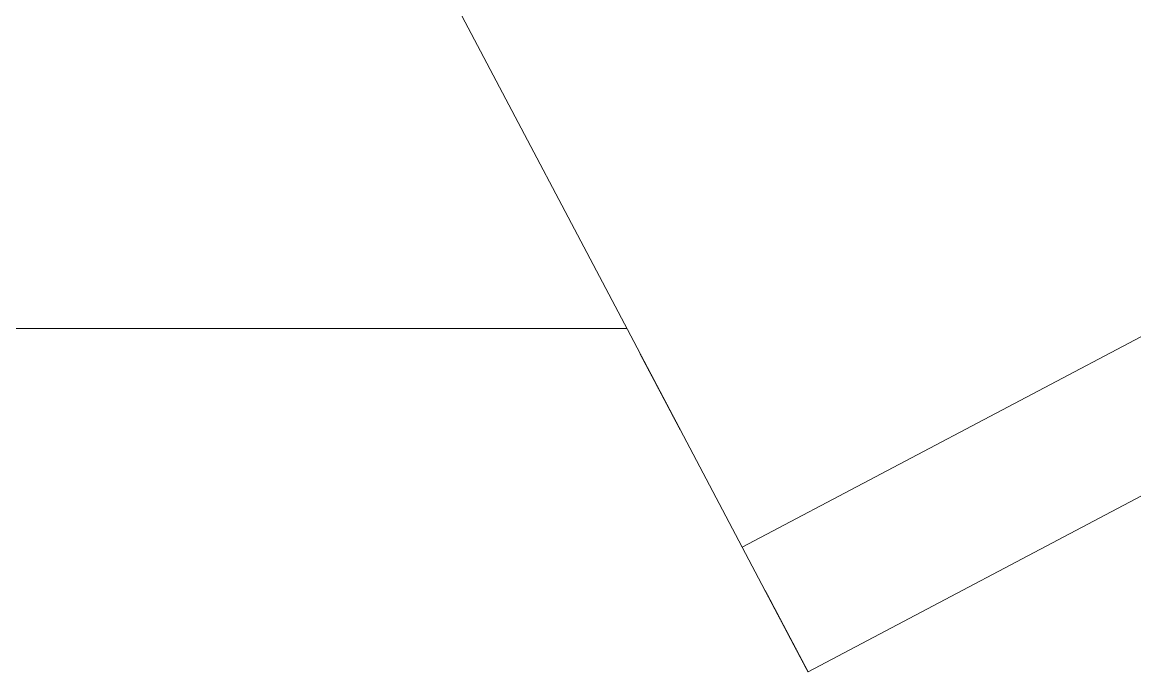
# Model space of a CAD drawing. Header units: millimetres. Extents: x 340455 to 340556, y 7380652 to 7380707.
# Drawn here: x 340484.38 to 340485.597, y 7380684.034 to 7380684.744 of the extents above; entities that cross this region are included whole.
import ezdxf

# ---------------------------------------------------------------- set-up
doc = ezdxf.new("R2010")
doc.units = ezdxf.units.MM
doc.layers.add('Visto', color=144, linetype='Continuous', lineweight=5)

# ---------------------------------------------------------------- blocks, each defined once
blk = doc.blocks.new('SHAPE2DVIEW008')
at = {"color": 0}
for p, q in [((3000, -7085.4), (3000, -4993)), ((3000, -7085.4), (3000, -4993)), ((2972.6, -7099.9), (3370.3, -6889.9)), ((2761.1, -7211.5), (2889.6, -7143.6)), ((2713.1, -7236.8), (2761.1, -7211.5)), ((3140.7, -7930.6), (2761.1, -7211.5)), ((3004.3, -8002.6), (2624.7, -7283.5)), ((3004.3, -8002.6), (2624.7, -7283.5))]:
    blk.add_line(p, q, dxfattribs=at)
for points in [[(2889.6, -7143.6), (2889.7, -7143.6), (2889.7, -7143.6), (2889.8, -7143.6), (2889.8, -7143.5), (2889.9, -7143.5), (2889.9, -7143.5), (2890, -7143.5), (2890, -7143.4), (2890, -7143.4), (2890.1, -7143.4), (2890.1, -7143.4), (2890.2, -7143.4), (2890.2, -7143.3), (2890.3, -7143.3), (2890.3, -7143.3), (2890.4, -7143.3), (2890.4, -7143.2), (2890.4, -7143.2), (2890.5, -7143.2), (2890.5, -7143.2), (2890.6, -7143.1), (2890.6, -7143.1), (2890.7, -7143.1), (2890.7, -7143.1), (2890.8, -7143), (2890.8, -7143), (2890.8, -7143), (2890.9, -7143), (2890.9, -7143), (2891, -7142.9), (2891, -7142.9), (2891.1, -7142.9), (2891.1, -7142.9), (2891.2, -7142.8), (2891.2, -7142.8), (2891.2, -7142.8), (2891.3, -7142.8), (2891.3, -7142.7), (2891.4, -7142.7), (2891.4, -7142.7), (2891.5, -7142.7), (2891.5, -7142.6), (2891.6, -7142.6), (2891.6, -7142.6), (2891.6, -7142.6), (2891.7, -7142.6), (2891.7, -7142.5), (2891.8, -7142.5), (2891.8, -7142.5), (2891.9, -7142.5), (2891.9, -7142.4), (2892, -7142.4), (2892, -7142.4), (2892, -7142.4), (2892.1, -7142.3), (2892.1, -7142.3), (2892.2, -7142.3), (2892.2, -7142.3), (2892.3, -7142.2), (2892.3, -7142.2), (2892.3, -7142.2), (2892.4, -7142.2), (2892.4, -7142.2), (2892.5, -7142.1), (2892.5, -7142.1), (2892.6, -7142.1), (2892.6, -7142.1), (2892.7, -7142), (2892.7, -7142), (2892.8, -7142), (2892.8, -7141.9), (2892.9, -7141.9), (2892.9, -7141.9), (2893, -7141.9), (2893, -7141.8), (2893.1, -7141.8), (2893.2, -7141.8), (2893.2, -7141.8), (2893.3, -7141.7), (2893.3, -7141.7), (2893.4, -7141.7), (2893.4, -7141.6), (2893.5, -7141.6), (2893.5, -7141.6), (2893.6, -7141.6), (2893.6, -7141.5), (2893.7, -7141.5), (2893.7, -7141.5), (2893.8, -7141.4), (2893.8, -7141.4), (2893.9, -7141.4), (2894, -7141.4), (2894, -7141.3), (2894.1, -7141.3), (2894.1, -7141.3), (2894.2, -7141.2), (2894.2, -7141.2), (2894.3, -7141.2), (2894.3, -7141.2), (2894.4, -7141.1), (2894.4, -7141.1), (2894.5, -7141.1), (2894.5, -7141), (2894.6, -7141), (2894.6, -7141), (2894.7, -7141), (2894.8, -7140.9), (2894.8, -7140.9), (2894.9, -7140.9), (2894.9, -7140.8), (2895, -7140.8), (2895, -7140.8), (2895.1, -7140.8), (2895.1, -7140.7), (2895.2, -7140.7), (2895.2, -7140.7), (2895.3, -7140.7), (2895.3, -7140.6), (2895.4, -7140.6), (2895.4, -7140.6), (2895.5, -7140.5), (2895.6, -7140.5), (2895.6, -7140.5), (2895.7, -7140.5), (2895.7, -7140.4), (2895.8, -7140.4), (2895.8, -7140.4), (2895.9, -7140.3), (2895.9, -7140.3), (2896, -7140.3), (2896, -7140.3), (2896.1, -7140.2), (2896.1, -7140.2), (2896.2, -7140.2), (2896.3, -7140.1), (2896.3, -7140.1), (2896.4, -7140.1), (2896.4, -7140), (2896.5, -7140), (2896.6, -7140), (2896.6, -7139.9), (2896.7, -7139.9), (2896.8, -7139.9), (2896.8, -7139.8), (2896.9, -7139.8), (2896.9, -7139.8), (2897, -7139.7), (2897.1, -7139.7), (2897.1, -7139.7), (2897.2, -7139.6), (2897.2, -7139.6), (2897.3, -7139.6), (2897.4, -7139.6), (2897.4, -7139.5), (2897.5, -7139.5), (2897.6, -7139.5), (2897.6, -7139.4), (2897.7, -7139.4), (2897.7, -7139.4), (2897.8, -7139.3), (2897.9, -7139.3), (2897.9, -7139.3), (2898, -7139.2), (2898.1, -7139.2), (2898.1, -7139.2), (2898.2, -7139.1), (2898.2, -7139.1), (2898.3, -7139.1), (2898.4, -7139), (2898.4, -7139), (2898.5, -7139), (2898.6, -7138.9), (2898.6, -7138.9), (2898.7, -7138.9), (2898.7, -7138.8), (2898.8, -7138.8), (2898.9, -7138.8), (2898.9, -7138.7), (2899, -7138.7), (2899, -7138.7), (2899.1, -7138.6), (2899.2, -7138.6), (2899.2, -7138.6), (2899.3, -7138.5), (2899.4, -7138.5), (2899.4, -7138.5), (2899.5, -7138.4), (2899.5, -7138.4), (2899.6, -7138.4), (2899.7, -7138.3), (2899.7, -7138.3), (2899.8, -7138.3), (2899.9, -7138.2), (2899.9, -7138.2), (2900, -7138.2), (2900, -7138.1), (2900.1, -7138.1), (2900.2, -7138.1), (2900.2, -7138), (2900.3, -7138), (2900.4, -7138), (2900.4, -7137.9), (2900.5, -7137.9), (2900.6, -7137.9), (2900.6, -7137.8), (2900.7, -7137.8), (2900.8, -7137.8), (2900.8, -7137.7), (2900.9, -7137.7), (2901, -7137.6), (2901.1, -7137.6), (2901.1, -7137.6), (2901.2, -7137.5), (2901.3, -7137.5), (2901.3, -7137.5), (2901.4, -7137.4), (2901.5, -7137.4), (2901.5, -7137.3), (2901.6, -7137.3), (2901.7, -7137.3), (2901.8, -7137.2), (2901.8, -7137.2), (2901.9, -7137.2), (2902, -7137.1), (2902, -7137.1), (2902.1, -7137.1), (2902.2, -7137), (2902.2, -7137), (2902.3, -7136.9), (2902.4, -7136.9), (2902.5, -7136.9), (2902.5, -7136.8), (2902.6, -7136.8), (2902.7, -7136.8), (2902.7, -7136.7), (2902.8, -7136.7), (2902.9, -7136.6), (2902.9, -7136.6), (2903, -7136.6), (2903.1, -7136.5), (2903.2, -7136.5), (2903.2, -7136.5), (2903.3, -7136.4), (2903.4, -7136.4), (2903.4, -7136.3), (2903.5, -7136.3), (2903.6, -7136.3), (2903.6, -7136.2), (2903.7, -7136.2), (2903.8, -7136.2), (2903.9, -7136.1), (2903.9, -7136.1), (2904, -7136.1), (2904.1, -7136), (2904.1, -7136), (2904.2, -7135.9), (2904.3, -7135.9), (2904.3, -7135.9), (2904.4, -7135.8), (2904.5, -7135.8), (2904.6, -7135.8), (2904.6, -7135.7), (2904.7, -7135.7), (2904.8, -7135.6), (2904.8, -7135.6), (2904.9, -7135.6), (2905, -7135.5), (2905.1, -7135.5), (2905.1, -7135.5), (2905.2, -7135.4), (2905.3, -7135.4), (2905.4, -7135.3), (2905.4, -7135.3), (2905.5, -7135.3), (2905.6, -7135.2), (2905.7, -7135.2), (2905.8, -7135.1), (2905.8, -7135.1), (2905.9, -7135), (2906, -7135), (2906.1, -7135), (2906.1, -7134.9), (2906.2, -7134.9), (2906.3, -7134.8), (2906.4, -7134.8), (2906.5, -7134.8), (2906.5, -7134.7), (2906.6, -7134.7), (2906.7, -7134.6), (2906.8, -7134.6), (2906.8, -7134.6), (2906.9, -7134.5), (2907, -7134.5), (2907.1, -7134.4), (2907.2, -7134.4), (2907.2, -7134.3), (2907.3, -7134.3), (2907.4, -7134.3), (2907.5, -7134.2), (2907.5, -7134.2), (2907.6, -7134.1), (2907.7, -7134.1), (2907.8, -7134.1), (2907.9, -7134), (2907.9, -7134), (2908, -7133.9), (2908.1, -7133.9), (2908.2, -7133.9), (2908.2, -7133.8), (2908.3, -7133.8), (2908.4, -7133.7), (2908.5, -7133.7), (2908.6, -7133.7), (2908.6, -7133.6), (2908.7, -7133.6), (2908.8, -7133.5), (2908.9, -7133.5), (2908.9, -7133.4), (2909, -7133.4), (2909.1, -7133.4), (2909.2, -7133.3), (2909.3, -7133.3), (2909.3, -7133.2), (2909.4, -7133.2), (2909.5, -7133.2), (2909.6, -7133.1), (2909.6, -7133.1), (2909.7, -7133), (2909.8, -7133), (2909.9, -7133), (2910, -7132.9), (2910, -7132.9), (2910.1, -7132.8), (2910.2, -7132.8), (2910.3, -7132.7), (2910.3, -7132.7), (2910.4, -7132.7), (2910.5, -7132.6), (2910.6, -7132.6), (2910.7, -7132.5), (2910.8, -7132.5), (2910.9, -7132.4), (2910.9, -7132.4), (2911, -7132.3), (2911.1, -7132.3), (2911.2, -7132.3), (2911.3, -7132.2), (2911.4, -7132.2), (2911.4, -7132.1), (2911.5, -7132.1), (2911.6, -7132), (2911.7, -7132), (2911.8, -7131.9), (2911.9, -7131.9), (2912, -7131.9), (2912, -7131.8), (2912.1, -7131.8), (2912.2, -7131.7), (2912.3, -7131.7), (2912.4, -7131.6), (2912.5, -7131.6), (2912.6, -7131.5), (2912.6, -7131.5), (2912.7, -7131.4), (2912.8, -7131.4), (2912.9, -7131.4), (2913, -7131.3), (2913.1, -7131.3), (2913.1, -7131.2), (2913.2, -7131.2), (2913.3, -7131.1), (2913.4, -7131.1), (2913.5, -7131), (2913.6, -7131), (2913.7, -7131), (2913.7, -7130.9), (2913.8, -7130.9), (2913.9, -7130.8), (2914, -7130.8), (2914.1, -7130.7), (2914.2, -7130.7), (2914.2, -7130.6), (2914.3, -7130.6), (2914.4, -7130.6), (2914.5, -7130.5), (2914.6, -7130.5), (2914.7, -7130.4), (2914.8, -7130.4), (2914.8, -7130.3), (2914.9, -7130.3), (2915, -7130.2), (2915.1, -7130.2), (2915.2, -7130.2), (2915.3, -7130.1), (2915.3, -7130.1), (2915.4, -7130), (2915.5, -7130), (2915.6, -7129.9), (2915.7, -7129.9), (2915.8, -7129.8), (2915.9, -7129.8), (2915.9, -7129.7), (2916, -7129.7), (2916.1, -7129.7), (2916.2, -7129.6), (2916.3, -7129.6), (2916.4, -7129.5), (2916.5, -7129.5), (2916.6, -7129.4), (2916.7, -7129.4), (2916.8, -7129.3), (2916.9, -7129.3), (2916.9, -7129.2), (2917, -7129.2), (2917.1, -7129.1), (2917.2, -7129.1), (2917.3, -7129), (2917.4, -7129), (2917.5, -7128.9), (2917.6, -7128.9), (2917.7, -7128.8), (2917.8, -7128.8), (2917.9, -7128.7), (2917.9, -7128.7), (2918, -7128.6), (2918.1, -7128.6), (2918.2, -7128.5), (2918.3, -7128.5), (2918.4, -7128.4), (2918.5, -7128.4), (2918.6, -7128.4), (2918.7, -7128.3), (2918.8, -7128.3), (2918.9, -7128.2), (2918.9, -7128.2), (2919, -7128.1), (2919.1, -7128.1), (2919.2, -7128), (2919.3, -7128), (2919.4, -7127.9), (2919.5, -7127.9), (2919.6, -7127.8), (2919.7, -7127.8), (2919.8, -7127.7), (2919.9, -7127.7), (2920, -7127.6), (2920, -7127.6), (2920.1, -7127.5), (2920.2, -7127.5), (2920.3, -7127.4), (2920.4, -7127.4), (2920.5, -7127.3), (2920.6, -7127.3), (2920.7, -7127.2), (2920.8, -7127.2), (2920.9, -7127.2), (2921, -7127.1), (2921, -7127.1), (2921.1, -7127), (2921.2, -7127), (2921.3, -7126.9), (2921.4, -7126.9), (2921.5, -7126.8), (2921.6, -7126.8), (2921.7, -7126.7), (2921.8, -7126.7), (2921.9, -7126.6), (2922, -7126.6), (2922, -7126.5), (2922.1, -7126.5), (2922.2, -7126.4), (2922.3, -7126.4), (2922.4, -7126.3), (2922.5, -7126.3), (2922.6, -7126.2), (2922.7, -7126.2), (2922.8, -7126.1), (2922.9, -7126.1), (2923, -7126), (2923.1, -7126), (2923.2, -7125.9), (2923.3, -7125.9), (2923.4, -7125.8), (2923.5, -7125.8), (2923.6, -7125.7), (2923.7, -7125.7), (2923.8, -7125.6), (2923.9, -7125.6), (2924, -7125.5), (2924.1, -7125.5), (2924.2, -7125.4), (2924.3, -7125.3), (2924.4, -7125.3), (2924.5, -7125.2), (2924.6, -7125.2), (2924.7, -7125.1), (2924.8, -7125.1), (2924.9, -7125), (2925, -7125), (2925.1, -7124.9), (2925.1, -7124.9), (2925.2, -7124.8), (2925.3, -7124.8), (2925.4, -7124.7), (2925.5, -7124.7), (2925.6, -7124.6), (2925.7, -7124.6), (2925.8, -7124.5), (2925.9, -7124.5), (2926, -7124.4), (2926.1, -7124.4), (2926.2, -7124.3), (2926.3, -7124.3), (2926.4, -7124.2), (2926.5, -7124.2), (2926.6, -7124.1), (2926.7, -7124.1), (2926.8, -7124), (2926.9, -7124), (2927, -7123.9), (2927.1, -7123.9), (2927.2, -7123.8), (2927.3, -7123.8), (2927.4, -7123.7), (2927.5, -7123.7), (2927.6, -7123.6), (2927.7, -7123.6), (2927.8, -7123.5), (2927.9, -7123.5), (2928, -7123.4), (2928.1, -7123.4), (2928.2, -7123.3), (2928.2, -7123.3), (2928.3, -7123.2), (2928.4, -7123.2), (2928.5, -7123.1), (2928.6, -7123), (2928.7, -7123), (2928.8, -7122.9), (2928.9, -7122.9), (2929, -7122.8), (2929.1, -7122.8), (2929.3, -7122.7), (2929.4, -7122.7), (2929.5, -7122.6), (2929.6, -7122.6), (2929.7, -7122.5), (2929.8, -7122.5), (2929.9, -7122.4), (2930, -7122.3), (2930.1, -7122.3), (2930.2, -7122.2), (2930.3, -7122.2), (2930.4, -7122.1), (2930.5, -7122.1), (2930.6, -7122), (2930.7, -7122), (2930.8, -7121.9), (2930.9, -7121.9), (2931, -7121.8), (2931.1, -7121.8), (2931.2, -7121.7), (2931.3, -7121.6), (2931.4, -7121.6), (2931.5, -7121.5), (2931.6, -7121.5), (2931.7, -7121.4), (2931.8, -7121.4), (2931.9, -7121.3), (2932, -7121.3), (2932.1, -7121.2), (2932.2, -7121.2), (2932.3, -7121.1), (2932.4, -7121.1), (2932.5, -7121), (2932.6, -7121), (2932.7, -7120.9), (2932.8, -7120.8), (2932.9, -7120.8), (2933, -7120.7), (2933.1, -7120.7), (2933.2, -7120.6), (2933.3, -7120.6), (2933.4, -7120.5), (2933.5, -7120.5), (2933.6, -7120.4), (2933.7, -7120.4), (2933.8, -7120.3), (2933.9, -7120.3), (2934, -7120.2), (2934.1, -7120.1), (2934.2, -7120.1), (2934.3, -7120), (2934.4, -7120), (2934.5, -7119.9), (2934.6, -7119.9), (2934.7, -7119.8), (2934.8, -7119.8), (2935, -7119.7), (2935.1, -7119.7), (2935.2, -7119.6), (2935.3, -7119.6), (2935.4, -7119.5), (2935.5, -7119.4), (2935.6, -7119.4), (2935.7, -7119.3), (2935.8, -7119.3), (2935.9, -7119.2), (2936, -7119.2), (2936.1, -7119.1), (2936.2, -7119.1), (2936.3, -7119), (2936.4, -7118.9), (2936.5, -7118.9), (2936.6, -7118.8), (2936.7, -7118.8), (2936.8, -7118.7), (2936.9, -7118.7), (2937.1, -7118.6), (2937.2, -7118.5), (2937.3, -7118.5), (2937.4, -7118.4), (2937.5, -7118.4), (2937.6, -7118.3), (2937.7, -7118.3), (2937.8, -7118.2), (2937.9, -7118.2), (2938, -7118.1), (2938.1, -7118), (2938.2, -7118), (2938.3, -7117.9), (2938.4, -7117.9), (2938.5, -7117.8), (2938.6, -7117.8), (2938.8, -7117.7), (2938.9, -7117.7), (2939, -7117.6), (2939.1, -7117.5), (2939.2, -7117.5), (2939.3, -7117.4), (2939.4, -7117.4), (2939.5, -7117.3), (2939.6, -7117.3), (2939.7, -7117.2), (2939.8, -7117.1), (2939.9, -7117.1), (2940, -7117), (2940.1, -7117), (2940.2, -7116.9), (2940.3, -7116.9), (2940.4, -7116.8), (2940.6, -7116.8), (2940.7, -7116.7), (2940.8, -7116.6), (2940.9, -7116.6), (2941, -7116.5), (2941.1, -7116.5), (2941.2, -7116.4), (2941.3, -7116.4), (2941.4, -7116.3), (2941.5, -7116.3), (2941.6, -7116.2), (2941.7, -7116.1), (2941.8, -7116.1), (2941.9, -7116), (2942, -7116), (2942.1, -7115.9), (2942.2, -7115.9), (2942.4, -7115.8), (2942.5, -7115.8), (2942.6, -7115.7), (2942.7, -7115.6), (2942.8, -7115.6), (2942.9, -7115.5), (2943, -7115.5), (2943.1, -7115.4), (2943.2, -7115.3), (2943.3, -7115.3), (2943.4, -7115.2), (2943.6, -7115.2), (2943.7, -7115.1), (2943.8, -7115.1), (2943.9, -7115), (2944, -7114.9), (2944.1, -7114.9), (2944.2, -7114.8), (2944.3, -7114.8), (2944.4, -7114.7), (2944.5, -7114.7), (2944.6, -7114.6), (2944.8, -7114.5), (2944.9, -7114.5), (2945, -7114.4), (2945.1, -7114.4), (2945.2, -7114.3), (2945.3, -7114.2), (2945.4, -7114.2), (2945.5, -7114.1), (2945.6, -7114.1), (2945.7, -7114), (2945.9, -7114), (2946, -7113.9), (2946.1, -7113.8), (2946.2, -7113.8), (2946.3, -7113.7), (2946.4, -7113.7), (2946.5, -7113.6), (2946.6, -7113.6), (2946.7, -7113.5), (2946.8, -7113.4), (2946.9, -7113.4), (2947.1, -7113.3), (2947.2, -7113.3), (2947.3, -7113.2), (2947.4, -7113.2), (2947.5, -7113.1), (2947.6, -7113), (2947.7, -7113), (2947.8, -7112.9), (2947.9, -7112.9), (2948, -7112.8), (2948.1, -7112.7), (2948.3, -7112.7), (2948.4, -7112.6), (2948.5, -7112.6), (2948.6, -7112.5), (2948.7, -7112.5), (2948.8, -7112.4), (2948.9, -7112.3), (2949, -7112.3), (2949.1, -7112.2), (2949.2, -7112.2), (2949.4, -7112.1), (2949.5, -7112.1), (2949.6, -7112), (2949.7, -7111.9), (2949.8, -7111.9), (2949.9, -7111.8), (2950, -7111.8), (2950.1, -7111.7), (2950.2, -7111.6), (2950.3, -7111.6), (2950.5, -7111.5), (2950.6, -7111.5), (2950.7, -7111.4), (2950.8, -7111.4), (2950.9, -7111.3), (2951, -7111.2), (2951.1, -7111.2), (2951.2, -7111.1), (2951.4, -7111.1), (2951.5, -7111), (2951.6, -7110.9), (2951.7, -7110.9), (2951.8, -7110.8), (2951.9, -7110.8), (2952, -7110.7), (2952.1, -7110.6), (2952.3, -7110.6), (2952.4, -7110.5), (2952.5, -7110.5), (2952.6, -7110.4), (2952.7, -7110.3), (2952.8, -7110.3), (2952.9, -7110.2), (2953, -7110.2), (2953.1, -7110.1), (2953.3, -7110.1), (2953.4, -7110), (2953.5, -7109.9), (2953.6, -7109.9), (2953.7, -7109.8), (2953.8, -7109.8), (2953.9, -7109.7), (2954, -7109.6), (2954.2, -7109.6), (2954.3, -7109.5), (2954.4, -7109.5), (2954.5, -7109.4), (2954.6, -7109.3), (2954.7, -7109.3), (2954.8, -7109.2), (2954.9, -7109.2), (2955.1, -7109.1), (2955.2, -7109), (2955.3, -7109), (2955.4, -7108.9), (2955.5, -7108.9), (2955.6, -7108.8), (2955.7, -7108.8), (2955.8, -7108.7), (2955.9, -7108.6), (2956.1, -7108.6), (2956.2, -7108.5), (2956.3, -7108.5), (2956.4, -7108.4), (2956.5, -7108.3), (2956.6, -7108.3), (2956.7, -7108.2), (2956.8, -7108.2), (2957, -7108.1), (2957.1, -7108), (2957.2, -7108), (2957.3, -7107.9), (2957.4, -7107.9), (2957.5, -7107.8), (2957.6, -7107.7), (2957.7, -7107.7), (2957.9, -7107.6), (2958, -7107.6), (2958.1, -7107.5), (2958.2, -7107.4), (2958.3, -7107.4), (2958.4, -7107.3), (2958.5, -7107.3), (2958.7, -7107.2), (2958.8, -7107.1), (2958.9, -7107.1), (2959, -7107), (2959.1, -7107), (2959.2, -7106.9), (2959.3, -7106.8), (2959.4, -7106.8), (2959.6, -7106.7), (2959.7, -7106.7), (2959.8, -7106.6), (2959.9, -7106.5), (2960, -7106.5), (2960.1, -7106.4), (2960.2, -7106.4), (2960.4, -7106.3), (2960.5, -7106.2), (2960.6, -7106.2), (2960.7, -7106.1), (2960.8, -7106.1), (2960.9, -7106), (2961, -7105.9), (2961.2, -7105.9), (2961.3, -7105.8), (2961.4, -7105.8), (2961.5, -7105.7), (2961.6, -7105.6), (2961.7, -7105.6), (2961.8, -7105.5), (2962, -7105.5), (2962.1, -7105.4), (2962.2, -7105.3), (2962.3, -7105.3), (2962.4, -7105.2), (2962.5, -7105.2), (2962.6, -7105.1), (2962.7, -7105), (2962.9, -7105), (2963, -7104.9), (2963.1, -7104.9), (2963.2, -7104.8), (2963.3, -7104.7), (2963.4, -7104.7), (2963.5, -7104.6), (2963.7, -7104.6), (2963.8, -7104.5), (2963.9, -7104.4), (2964, -7104.4), (2964.1, -7104.3), (2964.2, -7104.3), (2964.3, -7104.2), (2964.5, -7104.1), (2964.6, -7104.1), (2964.7, -7104), (2964.8, -7104), (2964.9, -7103.9), (2965, -7103.8), (2965.1, -7103.8), (2965.2, -7103.7), (2965.4, -7103.7), (2965.5, -7103.6), (2965.6, -7103.5), (2965.7, -7103.5), (2965.8, -7103.4), (2965.9, -7103.4), (2966.1, -7103.3), (2966.2, -7103.2), (2966.3, -7103.2), (2966.4, -7103.1), (2966.5, -7103.1), (2966.6, -7103), (2966.7, -7102.9), (2966.9, -7102.9), (2967, -7102.8), (2967.1, -7102.8), (2967.2, -7102.7), (2967.3, -7102.6), (2967.4, -7102.6), (2967.5, -7102.5), (2967.7, -7102.5), (2967.8, -7102.4), (2967.9, -7102.3), (2968, -7102.3), (2968.1, -7102.2), (2968.2, -7102.1), (2968.3, -7102.1), (2968.5, -7102), (2968.6, -7102), (2968.7, -7101.9), (2968.8, -7101.8), (2968.9, -7101.8), (2969, -7101.7), (2969.1, -7101.7), (2969.3, -7101.6), (2969.4, -7101.5), (2969.5, -7101.5), (2969.6, -7101.4), (2969.7, -7101.4), (2969.8, -7101.3), (2969.9, -7101.2), (2970.1, -7101.2), (2970.2, -7101.1), (2970.3, -7101.1), (2970.4, -7101), (2970.5, -7100.9), (2970.6, -7100.9), (2970.7, -7100.8), (2970.9, -7100.8), (2971, -7100.7), (2971.1, -7100.6), (2971.2, -7100.6), (2971.3, -7100.5), (2971.4, -7100.5), (2971.5, -7100.4), (2971.7, -7100.3), (2971.8, -7100.3), (2971.9, -7100.2), (2972, -7100.2), (2972.1, -7100.1), (2972.2, -7100), (2972.4, -7100), (2972.5, -7099.9), (2972.6, -7099.9)], [(2624.7, -7283.5), (2624.7, -7283.5), (2624.7, -7283.5), (2624.7, -7283.5), (2624.7, -7283.5), (2624.7, -7283.5), (2624.7, -7283.5), (2624.7, -7283.5), (2624.7, -7283.5), (2624.8, -7283.5), (2624.8, -7283.5), (2624.8, -7283.4), (2624.8, -7283.4), (2624.8, -7283.4), (2624.8, -7283.4), (2624.8, -7283.4), (2624.8, -7283.4), (2624.8, -7283.4), (2624.8, -7283.4), (2624.8, -7283.4), (2624.8, -7283.4), (2624.8, -7283.4), (2624.9, -7283.4), (2624.9, -7283.4), (2624.9, -7283.4), (2624.9, -7283.4), (2624.9, -7283.4), (2624.9, -7283.4), (2624.9, -7283.4), (2624.9, -7283.4), (2624.9, -7283.4), (2624.9, -7283.4), (2624.9, -7283.4), (2624.9, -7283.4), (2624.9, -7283.4), (2625, -7283.3), (2625, -7283.3), (2625, -7283.3), (2625, -7283.3), (2625, -7283.3), (2625, -7283.3), (2625, -7283.3), (2625, -7283.3), (2625, -7283.3), (2625, -7283.3), (2625, -7283.3), (2625, -7283.3), (2625.1, -7283.3), (2625.1, -7283.3), (2625.1, -7283.3), (2625.1, -7283.3), (2625.1, -7283.3), (2625.1, -7283.3), (2625.1, -7283.3), (2625.1, -7283.3), (2625.1, -7283.3), (2625.1, -7283.3), (2625.1, -7283.3), (2625.1, -7283.3), (2625.1, -7283.2), (2625.2, -7283.2), (2625.2, -7283.2), (2625.2, -7283.2), (2625.2, -7283.2), (2625.2, -7283.2), (2625.2, -7283.2), (2625.2, -7283.2), (2625.2, -7283.2), (2625.2, -7283.2), (2625.2, -7283.2), (2625.2, -7283.2), (2625.2, -7283.2), (2625.3, -7283.2), (2625.3, -7283.2), (2625.3, -7283.2), (2625.3, -7283.2), (2625.3, -7283.1), (2625.4, -7283.1), (2625.4, -7283.1), (2625.4, -7283.1), (2625.4, -7283.1), (2625.5, -7283.1), (2625.5, -7283.1), (2625.5, -7283.1), (2625.5, -7283), (2625.6, -7283), (2625.6, -7283), (2625.6, -7283), (2625.6, -7283), (2625.6, -7283), (2625.7, -7283), (2625.7, -7283), (2625.7, -7282.9), (2625.7, -7282.9), (2625.8, -7282.9), (2625.8, -7282.9), (2625.8, -7282.9), (2625.8, -7282.9), (2625.9, -7282.9), (2625.9, -7282.9), (2625.9, -7282.8), (2625.9, -7282.8), (2626, -7282.8), (2626, -7282.8), (2626, -7282.8), (2626, -7282.8), (2626, -7282.8), (2626.1, -7282.8), (2626.1, -7282.7), (2626.1, -7282.7), (2626.1, -7282.7), (2626.2, -7282.7), (2626.2, -7282.7), (2626.2, -7282.7), (2626.2, -7282.7), (2626.3, -7282.7), (2626.3, -7282.7), (2626.3, -7282.6), (2626.3, -7282.6), (2626.3, -7282.6), (2626.4, -7282.6), (2626.4, -7282.6), (2626.4, -7282.6), (2626.4, -7282.6), (2626.5, -7282.6), (2626.5, -7282.5), (2626.5, -7282.5), (2626.5, -7282.5), (2626.6, -7282.5), (2626.6, -7282.5), (2626.6, -7282.5), (2626.6, -7282.5), (2626.6, -7282.5), (2626.7, -7282.4), (2626.7, -7282.4), (2626.7, -7282.4), (2626.7, -7282.4), (2626.8, -7282.4), (2626.8, -7282.4), (2626.8, -7282.4), (2626.8, -7282.4), (2626.9, -7282.3), (2626.9, -7282.3), (2626.9, -7282.3), (2626.9, -7282.3), (2627, -7282.3), (2627, -7282.3), (2627.1, -7282.2), (2627.1, -7282.2), (2627.1, -7282.2), (2627.2, -7282.2), (2627.2, -7282.2), (2627.3, -7282.1), (2627.3, -7282.1), (2627.3, -7282.1), (2627.4, -7282.1), (2627.4, -7282.1), (2627.4, -7282), (2627.5, -7282), (2627.5, -7282), (2627.6, -7282), (2627.6, -7282), (2627.6, -7281.9), (2627.7, -7281.9), (2627.7, -7281.9), (2627.8, -7281.9), (2627.8, -7281.9), (2627.8, -7281.8), (2627.9, -7281.8), (2627.9, -7281.8), (2627.9, -7281.8), (2628, -7281.8), (2628, -7281.7), (2628.1, -7281.7), (2628.1, -7281.7), (2628.1, -7281.7), (2628.2, -7281.6), (2628.2, -7281.6), (2628.3, -7281.6), (2628.3, -7281.6), (2628.3, -7281.6), (2628.4, -7281.5), (2628.4, -7281.5), (2628.4, -7281.5), (2628.5, -7281.5), (2628.5, -7281.5), (2628.6, -7281.4), (2628.6, -7281.4), (2628.6, -7281.4), (2628.7, -7281.4), (2628.7, -7281.4), (2628.8, -7281.3), (2628.8, -7281.3), (2628.8, -7281.3), (2628.9, -7281.3), (2628.9, -7281.3), (2628.9, -7281.2), (2629, -7281.2), (2629, -7281.2), (2629.1, -7281.2), (2629.1, -7281.2), (2629.1, -7281.1), (2629.2, -7281.1), (2629.2, -7281.1), (2629.3, -7281.1), (2629.3, -7281.1), (2629.3, -7281), (2629.4, -7281), (2629.4, -7281), (2629.4, -7281), (2629.5, -7281), (2629.5, -7280.9), (2629.6, -7280.9), (2629.6, -7280.9), (2629.6, -7280.9), (2629.7, -7280.9), (2629.7, -7280.8), (2629.8, -7280.8), (2629.8, -7280.8), (2629.9, -7280.7), (2630, -7280.7), (2630, -7280.7), (2630.1, -7280.7), (2630.1, -7280.6), (2630.2, -7280.6), (2630.2, -7280.6), (2630.3, -7280.5), (2630.3, -7280.5), (2630.4, -7280.5), (2630.4, -7280.5), (2630.5, -7280.4), (2630.5, -7280.4), (2630.6, -7280.4), (2630.6, -7280.3), (2630.7, -7280.3), (2630.7, -7280.3), (2630.8, -7280.3), (2630.9, -7280.2), (2630.9, -7280.2), (2631, -7280.2), (2631, -7280.2), (2631.1, -7280.1), (2631.1, -7280.1), (2631.2, -7280.1), (2631.2, -7280), (2631.3, -7280), (2631.3, -7280), (2631.4, -7280), (2631.4, -7279.9), (2631.5, -7279.9), (2631.5, -7279.9), (2631.6, -7279.8), (2631.7, -7279.8), (2631.7, -7279.8), (2631.8, -7279.8), (2631.8, -7279.7), (2631.9, -7279.7), (2631.9, -7279.7), (2632, -7279.6), (2632, -7279.6), (2632.1, -7279.6), (2632.1, -7279.6), (2632.2, -7279.5), (2632.2, -7279.5), (2632.3, -7279.5), (2632.3, -7279.5), (2632.4, -7279.4), (2632.4, -7279.4), (2632.5, -7279.4), (2632.6, -7279.3), (2632.6, -7279.3), (2632.7, -7279.3), (2632.7, -7279.3), (2632.8, -7279.2), (2632.8, -7279.2), (2632.9, -7279.2), (2632.9, -7279.1), (2633, -7279.1), (2633, -7279.1), (2633.1, -7279.1), (2633.1, -7279), (2633.2, -7279), (2633.2, -7279), (2633.3, -7278.9), (2633.4, -7278.9), (2633.4, -7278.9), (2633.5, -7278.9), (2633.5, -7278.8), (2633.6, -7278.8), (2633.7, -7278.8), (2633.7, -7278.7), (2633.8, -7278.7), (2633.9, -7278.6), (2633.9, -7278.6), (2634, -7278.6), (2634.1, -7278.5), (2634.1, -7278.5), (2634.2, -7278.5), (2634.3, -7278.4), (2634.3, -7278.4), (2634.4, -7278.4), (2634.5, -7278.3), (2634.5, -7278.3), (2634.6, -7278.3), (2634.7, -7278.2), (2634.7, -7278.2), (2634.8, -7278.2), (2634.9, -7278.1), (2634.9, -7278.1), (2635, -7278), (2635.1, -7278), (2635.1, -7278), (2635.2, -7277.9), (2635.3, -7277.9), (2635.3, -7277.9), (2635.4, -7277.8), (2635.5, -7277.8), (2635.5, -7277.8), (2635.6, -7277.7), (2635.7, -7277.7), (2635.7, -7277.7), (2635.8, -7277.6), (2635.9, -7277.6), (2635.9, -7277.5), (2636, -7277.5), (2636.1, -7277.5), (2636.1, -7277.4), (2636.2, -7277.4), (2636.3, -7277.4), (2636.3, -7277.3), (2636.4, -7277.3), (2636.5, -7277.3), (2636.6, -7277.2), (2636.6, -7277.2), (2636.7, -7277.2), (2636.8, -7277.1), (2636.8, -7277.1), (2636.9, -7277.1), (2637, -7277), (2637, -7277), (2637.1, -7276.9), (2637.2, -7276.9), (2637.2, -7276.9), (2637.3, -7276.8), (2637.4, -7276.8), (2637.4, -7276.8), (2637.5, -7276.7), (2637.6, -7276.7), (2637.6, -7276.7), (2637.7, -7276.6), (2637.8, -7276.6), (2637.8, -7276.6), (2637.9, -7276.5), (2638, -7276.5), (2638, -7276.4), (2638.1, -7276.4), (2638.2, -7276.4), (2638.2, -7276.3), (2638.3, -7276.3), (2638.4, -7276.3), (2638.5, -7276.2), (2638.5, -7276.2), (2638.6, -7276.1), (2638.7, -7276.1), (2638.8, -7276), (2638.9, -7276), (2639, -7276), (2639, -7275.9), (2639.1, -7275.9), (2639.2, -7275.8), (2639.3, -7275.8), (2639.4, -7275.7), (2639.4, -7275.7), (2639.5, -7275.7), (2639.6, -7275.6), (2639.7, -7275.6), (2639.8, -7275.5), (2639.8, -7275.5), (2639.9, -7275.5), (2640, -7275.4), (2640.1, -7275.4), (2640.2, -7275.3), (2640.2, -7275.3), (2640.3, -7275.2), (2640.4, -7275.2), (2640.5, -7275.2), (2640.6, -7275.1), (2640.6, -7275.1), (2640.7, -7275), (2640.8, -7275), (2640.9, -7274.9), (2641, -7274.9), (2641, -7274.9), (2641.1, -7274.8), (2641.2, -7274.8), (2641.3, -7274.7), (2641.4, -7274.7), (2641.4, -7274.6), (2641.5, -7274.6), (2641.6, -7274.6), (2641.7, -7274.5), (2641.8, -7274.5), (2641.8, -7274.4), (2641.9, -7274.4), (2642, -7274.3), (2642.1, -7274.3), (2642.2, -7274.3), (2642.2, -7274.2), (2642.3, -7274.2), (2642.4, -7274.1), (2642.5, -7274.1), (2642.6, -7274.1), (2642.6, -7274), (2642.7, -7274), (2642.8, -7273.9), (2642.9, -7273.9), (2643, -7273.8), (2643, -7273.8), (2643.1, -7273.8), (2643.2, -7273.7), (2643.3, -7273.7), (2643.4, -7273.6), (2643.5, -7273.6), (2643.5, -7273.5), (2643.6, -7273.5), (2643.7, -7273.5), (2643.8, -7273.4), (2643.9, -7273.4), (2643.9, -7273.3), (2644, -7273.3), (2644.1, -7273.2), (2644.2, -7273.2), (2644.3, -7273.1), (2644.4, -7273.1), (2644.5, -7273), (2644.6, -7273), (2644.7, -7272.9), (2644.8, -7272.9), (2644.9, -7272.8), (2644.9, -7272.8), (2645, -7272.7), (2645.1, -7272.7), (2645.2, -7272.7), (2645.3, -7272.6), (2645.4, -7272.6), (2645.5, -7272.5), (2645.6, -7272.5), (2645.7, -7272.4), (2645.8, -7272.4), (2645.9, -7272.3), (2646, -7272.3), (2646.1, -7272.2), (2646.1, -7272.2), (2646.2, -7272.1), (2646.3, -7272.1), (2646.4, -7272), (2646.5, -7272), (2646.6, -7271.9), (2646.7, -7271.9), (2646.8, -7271.8), (2646.9, -7271.8), (2647, -7271.7), (2647.1, -7271.7), (2647.2, -7271.6), (2647.3, -7271.6), (2647.3, -7271.5), (2647.4, -7271.5), (2647.5, -7271.4), (2647.6, -7271.4), (2647.7, -7271.3), (2647.8, -7271.3), (2647.9, -7271.2), (2648, -7271.2), (2648.1, -7271.1), (2648.2, -7271.1), (2648.3, -7271), (2648.4, -7271), (2648.5, -7270.9), (2648.6, -7270.9), (2648.6, -7270.8), (2648.7, -7270.8), (2648.8, -7270.7), (2648.9, -7270.7), (2649, -7270.6), (2649.1, -7270.6), (2649.2, -7270.6), (2649.3, -7270.5), (2649.4, -7270.5), (2649.5, -7270.4), (2649.6, -7270.4), (2649.7, -7270.3), (2649.8, -7270.3), (2649.8, -7270.2), (2649.9, -7270.2), (2650, -7270.1), (2650.1, -7270.1), (2650.2, -7270), (2650.3, -7270), (2650.4, -7269.9), (2650.5, -7269.9), (2650.6, -7269.8), (2650.7, -7269.8), (2650.8, -7269.7), (2650.9, -7269.7), (2651, -7269.6), (2651.1, -7269.5), (2651.2, -7269.5), (2651.3, -7269.4), (2651.4, -7269.4), (2651.5, -7269.3), (2651.6, -7269.3), (2651.7, -7269.2), (2651.8, -7269.2), (2651.9, -7269.1), (2652, -7269.1), (2652.1, -7269), (2652.2, -7268.9), (2652.3, -7268.9), (2652.5, -7268.8), (2652.6, -7268.8), (2652.7, -7268.7), (2652.8, -7268.7), (2652.9, -7268.6), (2653, -7268.6), (2653.1, -7268.5), (2653.2, -7268.5), (2653.3, -7268.4), (2653.4, -7268.3), (2653.5, -7268.3), (2653.6, -7268.2), (2653.7, -7268.2), (2653.8, -7268.1), (2653.9, -7268.1), (2654, -7268), (2654.1, -7268), (2654.2, -7267.9), (2654.3, -7267.9), (2654.4, -7267.8), (2654.5, -7267.7), (2654.6, -7267.7), (2654.7, -7267.6), (2654.8, -7267.6), (2654.9, -7267.5), (2655, -7267.5), (2655.1, -7267.4), (2655.2, -7267.4), (2655.3, -7267.3), (2655.5, -7267.3), (2655.6, -7267.2), (2655.7, -7267.1), (2655.8, -7267.1), (2655.9, -7267), (2656, -7267), (2656.1, -7266.9), (2656.2, -7266.9), (2656.3, -7266.8), (2656.4, -7266.8), (2656.5, -7266.7), (2656.6, -7266.7), (2656.7, -7266.6), (2656.8, -7266.5), (2656.9, -7266.5), (2657, -7266.4), (2657.1, -7266.4), (2657.2, -7266.3), (2657.3, -7266.3), (2657.4, -7266.2), (2657.5, -7266.2), (2657.6, -7266.1), (2657.7, -7266), (2657.8, -7266), (2657.9, -7265.9), (2658, -7265.9), (2658.2, -7265.8), (2658.3, -7265.8), (2658.4, -7265.7), (2658.5, -7265.6), (2658.6, -7265.6), (2658.7, -7265.5), (2658.8, -7265.5), (2659, -7265.4), (2659.1, -7265.3), (2659.2, -7265.3), (2659.3, -7265.2), (2659.4, -7265.2), (2659.5, -7265.1), (2659.6, -7265), (2659.7, -7265), (2659.9, -7264.9), (2660, -7264.9), (2660.1, -7264.8), (2660.2, -7264.7), (2660.3, -7264.7), (2660.4, -7264.6), (2660.5, -7264.6), (2660.7, -7264.5), (2660.8, -7264.4), (2660.9, -7264.4), (2661, -7264.3), (2661.1, -7264.3), (2661.2, -7264.2), (2661.3, -7264.1), (2661.4, -7264.1), (2661.6, -7264), (2661.7, -7264), (2661.8, -7263.9), (2661.9, -7263.8), (2662, -7263.8), (2662.1, -7263.7), (2662.2, -7263.7), (2662.3, -7263.6), (2662.5, -7263.6), (2662.6, -7263.5), (2662.7, -7263.4), (2662.8, -7263.4), (2662.9, -7263.3), (2663, -7263.3), (2663.1, -7263.2), (2663.3, -7263.1), (2663.4, -7263.1), (2663.5, -7263), (2663.6, -7263), (2663.7, -7262.9), (2663.8, -7262.8), (2663.9, -7262.8), (2664, -7262.7), (2664.2, -7262.7), (2664.3, -7262.6), (2664.4, -7262.5), (2664.5, -7262.5), (2664.6, -7262.4), (2664.7, -7262.4), (2664.8, -7262.3), (2665, -7262.2), (2665.1, -7262.2), (2665.2, -7262.1), (2665.3, -7262.1), (2665.4, -7262), (2665.5, -7261.9), (2665.6, -7261.9), (2665.7, -7261.8), (2665.9, -7261.8), (2666, -7261.7), (2666.1, -7261.6), (2666.2, -7261.6), (2666.3, -7261.5), (2666.5, -7261.4), (2666.6, -7261.4), (2666.7, -7261.3), (2666.8, -7261.3), (2666.9, -7261.2), (2667.1, -7261.1), (2667.2, -7261.1), (2667.3, -7261), (2667.4, -7260.9), (2667.5, -7260.9), (2667.7, -7260.8), (2667.8, -7260.7), (2667.9, -7260.7), (2668, -7260.6), (2668.2, -7260.5), (2668.3, -7260.5), (2668.4, -7260.4), (2668.5, -7260.4), (2668.6, -7260.3), (2668.8, -7260.2), (2668.9, -7260.2), (2669, -7260.1), (2669.1, -7260), (2669.2, -7260), (2669.4, -7259.9), (2669.5, -7259.8), (2669.6, -7259.8), (2669.7, -7259.7), (2669.9, -7259.6), (2670, -7259.6), (2670.1, -7259.5), (2670.2, -7259.5), (2670.3, -7259.4), (2670.5, -7259.3), (2670.6, -7259.3), (2670.7, -7259.2), (2670.8, -7259.1), (2670.9, -7259.1), (2671.1, -7259), (2671.2, -7258.9), (2671.3, -7258.9), (2671.4, -7258.8), (2671.6, -7258.8), (2671.7, -7258.7), (2671.8, -7258.6), (2671.9, -7258.6), (2672, -7258.5), (2672.2, -7258.4), (2672.3, -7258.4), (2672.4, -7258.3), (2672.5, -7258.2), (2672.6, -7258.2), (2672.8, -7258.1), (2672.9, -7258), (2673, -7258), (2673.1, -7257.9), (2673.3, -7257.9), (2673.4, -7257.8), (2673.5, -7257.7), (2673.6, -7257.7), (2673.7, -7257.6), (2673.9, -7257.5), (2674, -7257.5), (2674.1, -7257.4), (2674.2, -7257.3), (2674.4, -7257.3), (2674.5, -7257.2), (2674.6, -7257.1), (2674.7, -7257.1), (2674.8, -7257), (2675, -7256.9), (2675.1, -7256.9), (2675.2, -7256.8), (2675.4, -7256.7), (2675.5, -7256.7), (2675.6, -7256.6), (2675.7, -7256.5), (2675.9, -7256.5), (2676, -7256.4), (2676.1, -7256.3), (2676.3, -7256.3), (2676.4, -7256.2), (2676.5, -7256.1), (2676.6, -7256.1), (2676.8, -7256), (2676.9, -7255.9), (2677, -7255.9), (2677.1, -7255.8), (2677.3, -7255.7), (2677.4, -7255.7), (2677.5, -7255.6), (2677.7, -7255.5), (2677.8, -7255.5), (2677.9, -7255.4), (2678, -7255.3), (2678.2, -7255.3), (2678.3, -7255.2), (2678.4, -7255.1), (2678.6, -7255.1), (2678.7, -7255), (2678.8, -7254.9), (2678.9, -7254.8), (2679.1, -7254.8), (2679.2, -7254.7), (2679.3, -7254.6), (2679.5, -7254.6), (2679.6, -7254.5), (2679.7, -7254.4), (2679.8, -7254.4), (2680, -7254.3), (2680.1, -7254.2), (2680.2, -7254.2), (2680.4, -7254.1), (2680.5, -7254), (2680.6, -7254), (2680.7, -7253.9), (2680.9, -7253.8), (2681, -7253.8), (2681.1, -7253.7), (2681.3, -7253.6), (2681.4, -7253.6), (2681.5, -7253.5), (2681.6, -7253.4), (2681.8, -7253.4), (2681.9, -7253.3), (2682, -7253.2), (2682.2, -7253.2), (2682.3, -7253.1), (2682.4, -7253), (2682.5, -7253), (2682.7, -7252.9), (2682.8, -7252.8), (2682.9, -7252.8), (2683.1, -7252.7), (2683.2, -7252.6), (2683.3, -7252.5), (2683.4, -7252.5), (2683.6, -7252.4), (2683.7, -7252.3), (2683.8, -7252.3), (2683.9, -7252.2), (2684.1, -7252.1), (2684.2, -7252.1), (2684.4, -7252), (2684.5, -7251.9), (2684.6, -7251.9), (2684.8, -7251.8), (2684.9, -7251.7), (2685, -7251.6), (2685.2, -7251.6), (2685.3, -7251.5), (2685.4, -7251.4), (2685.6, -7251.4), (2685.7, -7251.3), (2685.8, -7251.2), (2686, -7251.2), (2686.1, -7251.1), (2686.2, -7251), (2686.4, -7250.9), (2686.5, -7250.9), (2686.6, -7250.8), (2686.8, -7250.7), (2686.9, -7250.7), (2687, -7250.6), (2687.2, -7250.5), (2687.3, -7250.4), (2687.4, -7250.4), (2687.6, -7250.3), (2687.7, -7250.2), (2687.8, -7250.2), (2688, -7250.1), (2688.1, -7250), (2688.2, -7250), (2688.4, -7249.9), (2688.5, -7249.8), (2688.6, -7249.7), (2688.8, -7249.7), (2688.9, -7249.6), (2689, -7249.5), (2689.2, -7249.5), (2689.3, -7249.4), (2689.4, -7249.3), (2689.6, -7249.3), (2689.7, -7249.2), (2689.8, -7249.1), (2690, -7249), (2690.1, -7249), (2690.2, -7248.9), (2690.4, -7248.8), (2690.5, -7248.8), (2690.6, -7248.7), (2690.8, -7248.6), (2690.9, -7248.5), (2691, -7248.5), (2691.2, -7248.4), (2691.3, -7248.3), (2691.4, -7248.3), (2691.6, -7248.2), (2691.7, -7248.1), (2691.8, -7248.1), (2692, -7248), (2692.1, -7247.9), (2692.2, -7247.8), (2692.4, -7247.8), (2692.5, -7247.7), (2692.6, -7247.6), (2692.8, -7247.6), (2692.9, -7247.5), (2693, -7247.4), (2693.2, -7247.3), (2693.3, -7247.3), (2693.4, -7247.2), (2693.6, -7247.1), (2693.7, -7247.1), (2693.8, -7247), (2694, -7246.9), (2694.1, -7246.8), (2694.2, -7246.8), (2694.4, -7246.7), (2694.5, -7246.6), (2694.7, -7246.6), (2694.8, -7246.5), (2694.9, -7246.4), (2695.1, -7246.3), (2695.2, -7246.3), (2695.3, -7246.2), (2695.5, -7246.1), (2695.6, -7246.1), (2695.7, -7246), (2695.9, -7245.9), (2696, -7245.8), (2696.2, -7245.8), (2696.3, -7245.7), (2696.4, -7245.6), (2696.6, -7245.5), (2696.7, -7245.5), (2696.8, -7245.4), (2697, -7245.3), (2697.1, -7245.3), (2697.3, -7245.2), (2697.4, -7245.1), (2697.5, -7245), (2697.7, -7245), (2697.8, -7244.9), (2697.9, -7244.8), (2698.1, -7244.8), (2698.2, -7244.7), (2698.3, -7244.6), (2698.5, -7244.5), (2698.6, -7244.5), (2698.8, -7244.4), (2698.9, -7244.3), (2699, -7244.2), (2699.2, -7244.2), (2699.3, -7244.1), (2699.4, -7244), (2699.6, -7244), (2699.7, -7243.9), (2699.9, -7243.8), (2700, -7243.7), (2700.1, -7243.7), (2700.3, -7243.6), (2700.4, -7243.5), (2700.5, -7243.5), (2700.7, -7243.4), (2700.8, -7243.3), (2701, -7243.2), (2701.1, -7243.2), (2701.2, -7243.1), (2701.4, -7243), (2701.5, -7242.9), (2701.6, -7242.9), (2701.8, -7242.8), (2701.9, -7242.7), (2702, -7242.7), (2702.2, -7242.6), (2702.3, -7242.5), (2702.5, -7242.4), (2702.6, -7242.4), (2702.7, -7242.3), (2702.9, -7242.2), (2703, -7242.2), (2703.1, -7242.1), (2703.3, -7242), (2703.4, -7241.9), (2703.6, -7241.9), (2703.7, -7241.8), (2703.8, -7241.7), (2704, -7241.6), (2704.1, -7241.6), (2704.2, -7241.5), (2704.4, -7241.4), (2704.5, -7241.3), (2704.7, -7241.3), (2704.8, -7241.2), (2704.9, -7241.1), (2705.1, -7241.1), (2705.2, -7241), (2705.4, -7240.9), (2705.5, -7240.8), (2705.6, -7240.8), (2705.8, -7240.7), (2705.9, -7240.6), (2706.1, -7240.5), (2706.2, -7240.5), (2706.3, -7240.4), (2706.5, -7240.3), (2706.6, -7240.2), (2706.7, -7240.2), (2706.9, -7240.1), (2707, -7240), (2707.2, -7240), (2707.3, -7239.9), (2707.4, -7239.8), (2707.6, -7239.7), (2707.7, -7239.7), (2707.9, -7239.6), (2708, -7239.5), (2708.1, -7239.4), (2708.3, -7239.4), (2708.4, -7239.3), (2708.5, -7239.2), (2708.7, -7239.2), (2708.8, -7239.1), (2709, -7239), (2709.1, -7238.9), (2709.2, -7238.9), (2709.4, -7238.8), (2709.5, -7238.7), (2709.7, -7238.6), (2709.8, -7238.6), (2709.9, -7238.5), (2710.1, -7238.4), (2710.2, -7238.3), (2710.3, -7238.3), (2710.5, -7238.2), (2710.6, -7238.1), (2710.8, -7238.1), (2710.9, -7238), (2711, -7237.9), (2711.2, -7237.8), (2711.3, -7237.8), (2711.5, -7237.7), (2711.6, -7237.6), (2711.7, -7237.5), (2711.9, -7237.5), (2712, -7237.4), (2712.1, -7237.3), (2712.3, -7237.2), (2712.4, -7237.2), (2712.6, -7237.1), (2712.7, -7237), (2712.8, -7237), (2713, -7236.9), (2713.1, -7236.8)]]:
    blk.add_lwpolyline(points, dxfattribs=at)

msp = doc.modelspace()

# ---------------------------------------------------------------- block references
at = {"layer": 'Visto', "xscale": 0.001, "yscale": 0.001, "zscale": 0.001, "rotation": 90}
msp.add_blockref('SHAPE2DVIEW008', (340477.9558, 7380681.4088), dxfattribs=at)

doc.saveas('drawing.dxf')
